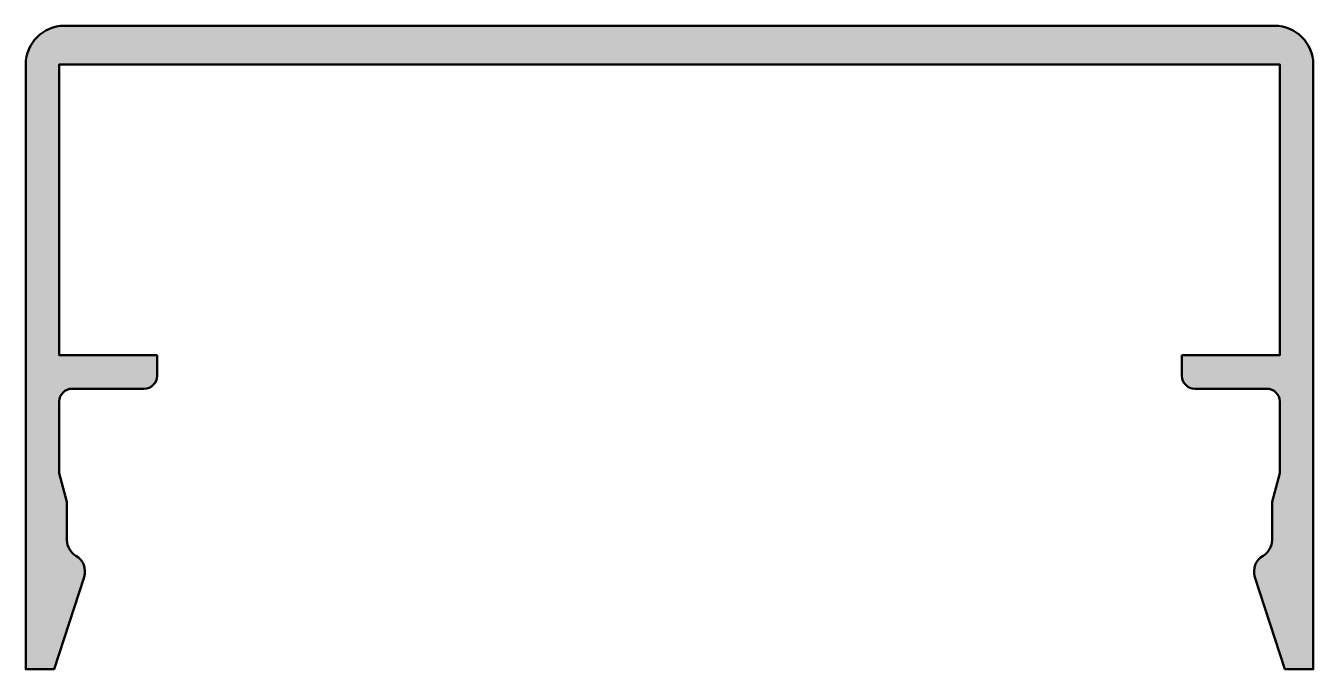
# Model space of a CAD drawing. Extents: x -25 to 25, y 0 to 25.
import ezdxf

# ---------------------------------------------------------------- set-up
doc = ezdxf.new("R2010")
doc.units = 0
doc.layers.add('0S-Alu contour', color=7, linetype='Continuous', lineweight=50)
doc.layers.add('0S-Alu hatch', color=252, linetype='Continuous', lineweight=25)

# ---------------------------------------------------------------- blocks, each defined once
blk = doc.blocks.new('493740__7C238C66_842A_476B_AA98_7A298CAF9EAD_')
at = {"layer": '0S-Alu hatch'}
h = blk.add_hatch(color=256, dxfattribs=at)
edge = h.paths.add_edge_path()
edge.add_line((23.50000000000001, 25), (-23.50000000000001, 25))
edge.add_arc((-23.50000000000001, 23.50000000000001), 1.499999999999992, 90.00000000000014, 180)
edge.add_line((-25, 23.50000000000001), (-25, -3.6e-15))
edge.add_line((-25, -2.8e-15), (-23.89867128871825, -2.2e-15))
edge.add_line((-23.89867128871825, -2.2e-15), (-22.73426043859339, 3.583688103937524))
edge.add_arc((-23.40000000000001, 3.799999999999991), 0.7000000000000105, 342, 419.9999999999996)
edge.add_ellipse((-22.7, 5.012435565298213), major_axis=(-0.7000000000000036, 0), ratio=1, start_angle=0, end_angle=59.999999999999716, ccw=False)
edge.add_line((-23.4, 5.012435565298213), (-23.4, 6.499999999999998))
edge.add_line((-23.4, 6.499999999999998), (-23.69999999999999, 7.619615242270611))
edge.add_line((-23.69999999999999, 7.619615242270611), (-23.7, 10.4))
edge.add_ellipse((-23.2, 10.4), major_axis=(-0.5000000000000036, 0), ratio=1, start_angle=270.0000000000008, end_angle=360, ccw=False)
edge.add_line((-23.2, 10.9), (-20.4, 10.9))
edge.add_arc((-20.4, 11.4), 0.5, 270, 360)
edge.add_line((-19.9, 11.4), (-19.9, 12.2))
edge.add_line((-19.9, 12.2), (-23.7, 12.2))
edge.add_line((-23.7, 12.2), (-23.7, 23.50000000000001))
edge.add_line((-23.7, 23.50000000000001), (23.7, 23.50000000000001))
edge.add_line((23.7, 23.50000000000001), (23.7, 12.2))
edge.add_line((23.7, 12.2), (19.9, 12.2))
edge.add_line((19.9, 12.2), (19.9, 11.4))
edge.add_arc((20.4, 11.4), 0.5, 180, 270)
edge.add_line((20.4, 10.9), (23.2, 10.9))
edge.add_ellipse((23.2, 10.4), major_axis=(-0.5, 0), ratio=1, start_angle=180, end_angle=270, ccw=False)
edge.add_line((23.7, 10.4), (23.69999999999999, 7.619615242270611))
edge.add_line((23.69999999999999, 7.619615242270611), (23.4, 6.499999999999998))
edge.add_line((23.4, 6.499999999999998), (23.4, 5.012435565298212))
edge.add_ellipse((22.70000000000001, 5.012435565298199), major_axis=(-0.6999999999999851, 0), ratio=1, start_angle=119.99999999999949, end_angle=180, ccw=False)
edge.add_arc((23.40000000000001, 3.799999999999989), 0.700000000000007, 120.0000000000001, 197.9999999999999)
edge.add_line((22.73426043859339, 3.583688103937525), (23.89867128871825, -2.7e-15))
edge.add_line((23.89867128871825, -2.5e-15), (25, -4.4e-15))
edge.add_line((25, -4.4e-15), (25, 23.5))
edge.add_arc((23.50000000000001, 23.50000000000001), 1.499999999999992, 0, 89.99999999999987)
at = {"layer": '0S-Alu contour', "color": 7}
for points in [[(23.50000000000001, 25), (-23.50000000000001, 25)], [(-25, 23.50000000000001), (-25, -2.8e-15), (-23.89867128871825, -2.2e-15), (-22.73426043859339, 3.583688103937524)], [(-19.9, 11.4), (-19.9, 12.2), (-23.7, 12.2), (-23.7, 23.50000000000001), (23.7, 23.50000000000001), (23.7, 12.2), (19.9, 12.2), (19.9, 11.4)], [(22.73426043859339, 3.583688103937525), (23.89867128871825, -2.5e-15), (25, -4.4e-15), (25, 23.5)], [(-23.2, 10.9), (-20.4, 10.9)], [(20.4, 10.9), (23.2, 10.9)], [(-23.4, 5.012435565298213), (-23.4, 6.499999999999998), (-23.69999999999999, 7.619615242270611), (-23.7, 10.4)], [(23.7, 10.4), (23.69999999999999, 7.619615242270611), (23.4, 6.499999999999998), (23.4, 5.012435565298212)]]:
    blk.add_lwpolyline(points, dxfattribs=at)
for centre, radius, start, end in [((-23.50000000000001, 23.50000000000001), 1.499999999999992, 90.00000000000014, 180), ((23.50000000000001, 23.50000000000001), 1.499999999999992, 0, 89.99999999999987), ((-20.4, 11.4), 0.5, 270, 0), ((20.4, 11.4), 0.5, 180, 270), ((-23.40000000000001, 3.799999999999991), 0.7000000000000105, 342, 59.99999999999968), ((23.40000000000001, 3.799999999999989), 0.700000000000007, 120.0000000000001, 197.9999999999999)]:
    blk.add_arc(centre, radius, start, end, dxfattribs=at)
at = {"layer": '0S-Alu contour', "color": 7, "extrusion": (0, 0, -1)}
for centre, radius, start, end in [((23.2, 10.4), 0.5000000000000036, 0, 89.9999999999992), ((-23.2, 10.4), 0.5, 90, 180), ((22.7, 5.012435565298213), 0.7000000000000036, 300.0000000000003, 0), ((-22.70000000000001, 5.012435565298199), 0.6999999999999851, 180, 240.0000000000005)]:
    blk.add_arc(centre, radius, start, end, dxfattribs=at)
blk = doc.blocks.new('493740__7DE7DA13_6567_4009_9D7A_EC9E029A34CA_')
at = {"layer": '0S-Alu contour', "color": 7}
blk.add_blockref('493740__7C238C66_842A_476B_AA98_7A298CAF9EAD_', (0, 0), dxfattribs=at)

msp = doc.modelspace()

# ---------------------------------------------------------------- block references
at = {"layer": '0S-Alu contour', "color": 7}
msp.add_blockref('493740__7DE7DA13_6567_4009_9D7A_EC9E029A34CA_', (0, 0), dxfattribs=at)

doc.saveas('drawing.dxf')
